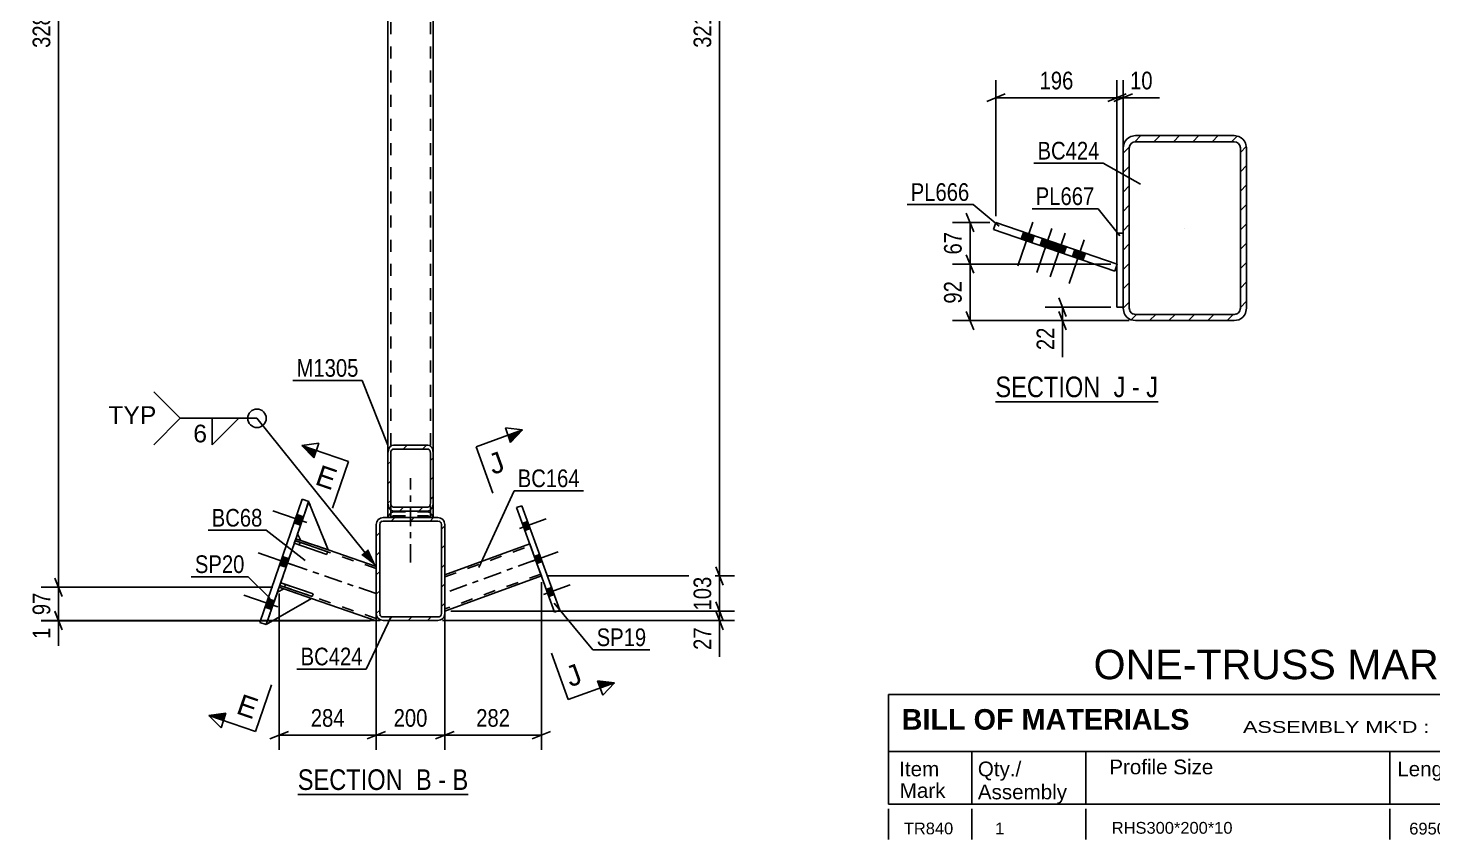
# Model space of a CAD drawing. Header units: millimetres. Extents: x 0 to 841, y 0 to 594.
# Drawn here: x 364.5 to 592.3, y 131.2 to 262.3 of the extents above; entities that cross this region are included whole.
import ezdxf

# ---------------------------------------------------------------- set-up
doc = ezdxf.new("R2010")
doc.units = ezdxf.units.MM
doc.linetypes.add('DXK_LINE_DOT2', pattern=[3.9198, 1.9599, -1.9599])
doc.linetypes.add('DXK_LINE_DOT3', pattern=[5.9187, 2.979, -0.9799, 0.9799, -0.9799])
doc.styles.add('Arial', font='ARIAL.TTF', dxfattribs={"height": 0.2})
doc.styles.add('Arial Bold', font='ARIALBD.TTF', dxfattribs={"height": 0.2})
doc.styles.add('Arial Narrow', font='ARIALN.TTF', dxfattribs={"height": 0.2})

# ---------------------------------------------------------------- blocks, each defined once
blk = doc.blocks.new('Unknown-761545992-33421')
at = {"color": 7, "linetype": 'Continuous'}
for p, q in [((504, 154.25), (676, 154.25)), ((504, 143), (504, 154.25)), ((504, 145), (676, 145)), ((517.5, 145), (517.5, 136.5)), ((536, 145), (536, 136.5)), ((585.28, 145), (585.28, 136.5)), ((504, 143), (504, 138)), ((504, 138), (504, 136.5)), ((504, 136.5), (676, 136.5)), ((504, 135.73), (504, 130.75)), ((517.5, 135.73), (517.5, 130.75)), ((536, 135.73), (536, 130.75)), ((585.28, 135.73), (585.28, 130.75))]:
    blk.add_line(p, q, dxfattribs=at)
at = {"color": 7}
for s, height, style, p in [('BILL OF MATERIALS', 3.3405, 'Arial Bold', (506.15, 148.56)), ('Profile Size', 2.3877, 'Arial', (539.81, 141.33)), ('Mark', 2.388, 'Arial', (505.84, 137.5))]:
    blk.add_text(s, height=height, dxfattribs=dict(at, style=style)).set_placement(p)
at = {"color": 7, "linetype": 'Continuous', "style": 'Arial Narrow', "width": 1.6}
blk.add_text("ASSEMBLY MK'D :", height=1.9089, dxfattribs=at).set_placement((561.5, 148.05))
at = {"color": 7, "linetype": 'Continuous', "style": 'Arial'}
for s, height, p in [('Qty./', 2.388, (518.5, 141)), ('Length', 2.388, (586.5, 141)), ('Item', 2.388, (505.75, 141)), ('Assembly', 2.388, (518.5, 137.27)), ('TR840', 1.91, (506.5, 131.59)), ('1', 1.91, (521.31, 131.59)), ('RHS300*200*10', 1.9102, (540.21, 131.69)), ('6950.05', 1.91, (588.45, 131.56))]:
    blk.add_text(s, height=height, dxfattribs=at).set_placement(p)
blk = doc.blocks.new('Unknown-761545992-33422')
at = {"color": 2, "linetype": 'Continuous'}
blk.add_line((530, 154.25), (647.5, 154.25), dxfattribs=at)
at = {"color": 7, "style": 'Arial'}
blk.add_text('ONE-TRUSS MARKED AS TR840', height=4.7754, dxfattribs=at).set_placement((537.26, 156.75))
blk = doc.blocks.new('Unknown-761545992-14 - 3080')
at = {"color": 6, "linetype": 'Continuous'}
blk.add_line((408.24, 138.04), (435.89, 138.04), dxfattribs=at)
at = {"color": 0, "linetype": 'Continuous'}
blk.add_wipeout([(426.35, 138.79), (426.35, 142.29), (408.24, 142.29), (408.24, 138.79)], dxfattribs=at)
at = {"color": 7, "linetype": 'Continuous', "style": 'Arial Narrow'}
blk.add_text('SECTION ', height=3.34, dxfattribs=at).set_placement((408.24, 138.79))
at = {"color": 0, "linetype": 'Continuous'}
blk.add_wipeout([(429.96, 138.79), (429.96, 142.29), (427.4, 142.29), (427.4, 138.79)], dxfattribs=at)
at = {"color": 7, "linetype": 'Continuous', "style": 'Arial Narrow'}
blk.add_text('B', height=3.34, dxfattribs=at).set_placement((427.4, 138.79))
at = {"color": 0, "linetype": 'Continuous'}
blk.add_wipeout([(432.28, 138.79), (432.28, 142.29), (431.01, 142.29), (431.01, 138.79)], dxfattribs=at)
at = {"color": 7, "linetype": 'Continuous', "style": 'Arial Narrow'}
blk.add_text('-', height=3.34, dxfattribs=at).set_placement((431.01, 138.79))
at = {"color": 0, "linetype": 'Continuous'}
blk.add_wipeout([(435.89, 138.79), (435.89, 142.29), (433.33, 142.29), (433.33, 138.79)], dxfattribs=at)
at = {"color": 7, "linetype": 'Continuous', "style": 'Arial Narrow'}
blk.add_text('B', height=3.34, dxfattribs=at).set_placement((433.33, 138.79))
blk = doc.blocks.new('Unknown-761545992-21 - 31310')
at = {"color": 6, "linetype": 'Continuous'}
blk.add_line((521.35, 201.74), (547.72, 201.74), dxfattribs=at)
at = {"color": 0, "linetype": 'Continuous'}
blk.add_wipeout([(539.46, 202.49), (539.46, 205.99), (521.35, 205.99), (521.35, 202.49)], dxfattribs=at)
at = {"color": 7, "linetype": 'Continuous', "style": 'Arial Narrow'}
blk.add_text('SECTION ', height=3.34, dxfattribs=at).set_placement((521.35, 202.49))
at = {"color": 0, "linetype": 'Continuous'}
blk.add_wipeout([(542.43, 202.49), (542.43, 205.99), (540.51, 205.99), (540.51, 202.49)], dxfattribs=at)
at = {"color": 7, "linetype": 'Continuous', "style": 'Arial Narrow'}
blk.add_text('J', height=3.34, dxfattribs=at).set_placement((540.51, 202.49))
at = {"color": 0, "linetype": 'Continuous'}
blk.add_wipeout([(544.75, 202.49), (544.75, 205.99), (543.48, 205.99), (543.48, 202.49)], dxfattribs=at)
at = {"color": 7, "linetype": 'Continuous', "style": 'Arial Narrow'}
blk.add_text('-', height=3.34, dxfattribs=at).set_placement((543.48, 202.49))
at = {"color": 0, "linetype": 'Continuous'}
blk.add_wipeout([(547.72, 202.49), (547.72, 205.99), (545.8, 205.99), (545.8, 202.49)], dxfattribs=at)
at = {"color": 7, "linetype": 'Continuous', "style": 'Arial Narrow'}
blk.add_text('J', height=3.34, dxfattribs=at).set_placement((545.8, 202.49))
blk = doc.blocks.new('Part-761545992-21634 - 3080')
at = {"color": 7, "linetype": 'DXK_LINE_DOT2'}
for p, q in [((405.47, 172.39), (405.32, 171.97)), ((405.32, 171.97), (410.57, 170.16)), ((410.72, 170.58), (405.47, 172.39)), ((406.11, 171.7), (406.25, 172.12)), ((410.57, 170.16), (410.72, 170.58))]:
    blk.add_line(p, q, dxfattribs=at)
blk = doc.blocks.new('Part-761545992-21638 - 3080')
at = {"color": 7, "linetype": 'DXK_LINE_DOT2'}
blk.add_line((410, 185.57), (408.2, 180.32), dxfattribs=at)
at = {"color": 2, "linetype": 'Continuous'}
for p, q in [((413.18, 177.72), (410, 185.57)), ((408.2, 180.32), (408.71, 179.26)), ((408.71, 179.26), (413.18, 177.72))]:
    blk.add_line(p, q, dxfattribs=at)
blk = doc.blocks.new('Part-761545992-3134 - 3080')
at = {"color": 2, "linetype": 'Continuous'}
for p, q in [((432.08, 173.7), (445.84, 178.71)), ((432.08, 167.79), (447.74, 173.49))]:
    blk.add_line(p, q, dxfattribs=at)
at = {"color": 7, "linetype": 'DXK_LINE_DOT2'}
for p, q in [((432.08, 173.34), (445.96, 178.39)), ((447.74, 173.49), (445.84, 178.71)), ((447.63, 173.8), (432.08, 168.14)), ((432.08, 173.7), (432.08, 167.79))]:
    blk.add_line(p, q, dxfattribs=at)
at = {"color": 7, "linetype": 'DXK_LINE_DOT3'}
blk.add_line((446.79, 176.1), (432.08, 170.74), dxfattribs=at)
blk = doc.blocks.new('Part-761545992-3099 - 3080')
at = {"color": 7, "linetype": 'DXK_LINE_DOT2'}
for p, q in [((405.21, 171.65), (407.93, 179.53)), ((420.97, 174.69), (407.82, 179.22)), ((413.18, 177.72), (408.71, 179.26)), ((420.97, 175.04), (420.97, 167.39)), ((420.97, 166.58), (405.32, 171.97)), ((410.47, 169.84), (406, 171.38))]:
    blk.add_line(p, q, dxfattribs=at)
at = {"color": 2, "linetype": 'Continuous'}
for p, q in [((408.71, 179.26), (407.93, 179.53)), ((420.97, 175.04), (413.18, 177.72)), ((406, 171.38), (405.21, 171.65)), ((420.97, 166.23), (410.47, 169.84)), ((420.97, 166.23), (420.97, 167.39))]:
    blk.add_line(p, q, dxfattribs=at)
at = {"color": 7, "linetype": 'DXK_LINE_DOT3'}
blk.add_line((420.97, 170.63), (406.57, 175.59), dxfattribs=at)
blk = doc.blocks.new('Part-761545992-3144 - 3080')
at = {"color": 2, "linetype": 'Continuous'}
for p, q in [((402.08, 165.97), (408.95, 185.93)), ((410.01, 185.57), (403.13, 165.61)), ((410.01, 185.57), (408.95, 185.93)), ((403.13, 165.61), (402.08, 165.97))]:
    blk.add_line(p, q, dxfattribs=at)
blk = doc.blocks.new('Part-761545992-21637 - 3080')
at = {"color": 7, "linetype": 'DXK_LINE_DOT2'}
for p, q in [((410, 185.57), (408.2, 180.32)), ((413.18, 177.72), (410, 185.57)), ((408.2, 180.32), (408.71, 179.26)), ((408.71, 179.26), (413.18, 177.72))]:
    blk.add_line(p, q, dxfattribs=at)
blk = doc.blocks.new('Part-761545992-3149 - 3080')
at = {"color": 2, "linetype": 'Continuous'}
for p, q in [((444.54, 184.88), (443.71, 184.58)), ((443.71, 184.58), (449.88, 167.61)), ((450.72, 167.92), (444.54, 184.88)), ((449.88, 167.61), (450.72, 167.92))]:
    blk.add_line(p, q, dxfattribs=at)
blk = doc.blocks.new('Bolt-761545992-3167 - 3080')
at = {"linetype": 'Continuous'}
for points in [[(408.68, 181.74), (409.16, 183.1), (408.1, 183.46), (407.63, 182.1)], [(408.68, 181.74), (409.16, 183.1), (408.1, 183.46), (407.63, 182.1)], [(408.68, 181.74), (409.16, 183.1), (408.1, 183.46), (407.63, 182.1)], [(406.33, 174.91), (406.8, 176.27), (405.75, 176.64), (405.28, 175.27)], [(406.33, 174.91), (406.8, 176.27), (405.75, 176.64), (405.28, 175.27)], [(403.98, 168.08), (404.45, 169.45), (403.4, 169.81), (402.93, 168.44)], [(403.98, 168.08), (404.45, 169.45), (403.4, 169.81), (402.93, 168.44)], [(403.98, 168.08), (404.45, 169.45), (403.4, 169.81), (402.93, 168.44)]]:
    blk.add_hatch(color=1, dxfattribs=at).paths.add_polyline_path(points)
at = {"color": 1, "linetype": 'Continuous'}
for p, q in [((409.71, 182.15), (404.19, 184.05)), ((409.71, 182.15), (404.19, 184.05)), ((409.71, 182.15), (404.19, 184.05)), ((409.16, 183.1), (408.1, 183.46)), ((409.16, 183.1), (408.1, 183.46)), ((409.16, 183.1), (408.1, 183.46)), ((408.68, 181.74), (407.63, 182.1)), ((408.68, 181.74), (407.63, 182.1)), ((408.68, 181.74), (407.63, 182.1)), ((407.36, 175.32), (401.84, 177.22)), ((407.36, 175.32), (401.84, 177.22)), ((406.8, 176.27), (405.75, 176.64)), ((406.8, 176.27), (405.75, 176.64)), ((406.33, 174.91), (405.28, 175.27)), ((406.33, 174.91), (405.28, 175.27)), ((405.01, 168.49), (399.49, 170.39)), ((405.01, 168.49), (399.49, 170.39)), ((405.01, 168.49), (399.49, 170.39)), ((404.45, 169.45), (403.4, 169.81)), ((404.45, 169.45), (403.4, 169.81)), ((404.45, 169.45), (403.4, 169.81)), ((403.98, 168.08), (402.93, 168.44)), ((403.98, 168.08), (402.93, 168.44)), ((403.98, 168.08), (402.93, 168.44))]:
    blk.add_line(p, q, dxfattribs=at)
blk = doc.blocks.new('Bolt-761545992-3168 - 3080')
at = {"linetype": 'Continuous'}
for points in [[(444.64, 182.02), (445.06, 180.87), (445.89, 181.18), (445.47, 182.33)], [(444.64, 182.02), (445.06, 180.87), (445.89, 181.18), (445.47, 182.33)], [(444.64, 182.02), (445.06, 180.87), (445.89, 181.18), (445.47, 182.33)], [(446.59, 176.67), (447, 175.52), (447.84, 175.83), (447.42, 176.98)], [(446.59, 176.67), (447, 175.52), (447.84, 175.83), (447.42, 176.98)], [(448.53, 171.32), (448.95, 170.17), (449.79, 170.48), (449.37, 171.62)], [(448.53, 171.32), (448.95, 170.17), (449.79, 170.48), (449.37, 171.62)], [(448.53, 171.32), (448.95, 170.17), (449.79, 170.48), (449.37, 171.62)]]:
    blk.add_hatch(color=1, dxfattribs=at).paths.add_polyline_path(points)
at = {"color": 1, "linetype": 'Continuous'}
for p, q in [((444.17, 181.2), (448.5, 182.78)), ((444.17, 181.2), (448.5, 182.78)), ((444.17, 181.2), (448.5, 182.78)), ((444.64, 182.02), (445.47, 182.33)), ((444.64, 182.02), (445.47, 182.33)), ((444.64, 182.02), (445.47, 182.33)), ((445.06, 180.87), (445.89, 181.18)), ((445.06, 180.87), (445.89, 181.18)), ((445.06, 180.87), (445.89, 181.18)), ((446.12, 175.85), (450.45, 177.43)), ((446.12, 175.85), (450.45, 177.43)), ((446.59, 176.67), (447.42, 176.98)), ((446.59, 176.67), (447.42, 176.98)), ((447, 175.52), (447.84, 175.83)), ((447, 175.52), (447.84, 175.83)), ((448.06, 170.5), (452.4, 172.08)), ((448.06, 170.5), (452.4, 172.08)), ((448.06, 170.5), (452.4, 172.08)), ((448.53, 171.32), (449.37, 171.62)), ((448.53, 171.32), (449.37, 171.62)), ((448.53, 171.32), (449.37, 171.62)), ((448.95, 170.17), (449.79, 170.48)), ((448.95, 170.17), (449.79, 170.48)), ((448.95, 170.17), (449.79, 170.48))]:
    blk.add_line(p, q, dxfattribs=at)
blk = doc.blocks.new('Part-761545992-3171 - 3080')
at = {"color": 7, "linetype": 'DXK_LINE_DOT2'}
for p, q in [((423.3, 182.95), (423.3, 343.51)), ((429.75, 182.95), (429.75, 343.51)), ((422.86, 182.95), (422.86, 193.43)), ((430.19, 182.95), (430.19, 193.43)), ((422.86, 182.95), (430.19, 182.95))]:
    blk.add_line(p, q, dxfattribs=at)
at = {"color": 2, "linetype": 'Continuous'}
for p, q in [((422.86, 193.43), (422.86, 333.03)), ((430.19, 193.43), (430.19, 333.03))]:
    blk.add_line(p, q, dxfattribs=at)
blk = doc.blocks.new('Part-761545992-3191 - 3080')
at = {"linetype": 'Continuous'}
h = blk.add_hatch(dxfattribs=at)
h.set_pattern_fill('', scale=0.7, style=0, pattern_type=0)
h.set_pattern_definition([(45, (422.8605, 185.3171), (-1.57154, 1.57154), [])])
h.paths.add_polyline_path([(422.86, 193.43), (422.86, 185.32), (422.93, 184.82), (423.12, 184.4), (423.41, 184.12), (423.75, 184.02), (429.3, 184.02), (429.65, 184.12), (429.93, 184.4), (430.13, 184.82), (430.19, 185.32), (430.19, 193.43), (430.13, 193.92), (429.93, 194.34), (429.65, 194.63), (429.3, 194.72), (423.75, 194.72), (423.41, 194.63), (423.12, 194.34), (422.93, 193.92)])
h.paths.add_polyline_path([(423.44, 193.89), (423.58, 194.03), (423.75, 194.08), (429.3, 194.08), (429.48, 194.03), (429.62, 193.89), (429.72, 193.67), (429.75, 193.43), (429.75, 185.32), (429.72, 185.07), (429.62, 184.86), (429.48, 184.72), (429.3, 184.67), (423.75, 184.67), (423.58, 184.72), (423.44, 184.86), (423.34, 185.07), (423.3, 185.32), (423.3, 193.43), (423.34, 193.67)])
at = {"color": 2, "linetype": 'Continuous'}
for p, q in [((422.93, 193.92), (422.86, 193.43)), ((423.3, 193.43), (423.34, 193.67)), ((423.75, 194.72), (423.41, 194.63)), ((423.58, 194.03), (423.75, 194.08)), ((423.75, 194.72), (429.3, 194.72)), ((423.75, 194.08), (429.3, 194.08)), ((429.65, 194.63), (429.3, 194.72)), ((429.3, 194.08), (429.48, 194.03)), ((429.72, 193.67), (429.75, 193.43)), ((430.19, 193.43), (430.13, 193.92)), ((422.86, 185.32), (422.86, 193.43)), ((423.3, 185.32), (423.3, 193.43)), ((429.75, 185.32), (429.75, 193.43)), ((430.19, 185.32), (430.19, 193.43)), ((422.86, 182.95), (422.86, 185.32)), ((422.86, 185.32), (422.93, 184.82)), ((423.34, 185.07), (423.3, 185.32)), ((423.75, 184.67), (423.58, 184.72)), ((423.75, 184.67), (429.3, 184.67)), ((429.48, 184.72), (429.3, 184.67)), ((429.75, 185.32), (429.72, 185.07)), ((430.13, 184.82), (430.19, 185.32)), ((430.19, 182.95), (430.19, 185.32)), ((423.41, 184.12), (423.75, 184.02)), ((423.75, 184.02), (429.3, 184.02)), ((429.3, 184.02), (429.65, 184.12))]:
    blk.add_line(p, q, dxfattribs=at)
at = {"color": 7, "linetype": 'DXK_LINE_DOT2'}
for p, q in [((422.86, 185.32), (422.86, 193.43)), ((423.3, 182.95), (423.3, 193.43)), ((429.75, 182.95), (429.75, 193.43)), ((430.19, 185.32), (430.19, 193.43)), ((422.86, 182.95), (430.19, 182.95)), ((422.91, 182.95), (422.93, 183.07)), ((423.4, 182.95), (423.41, 182.97)), ((423.41, 183.77), (423.75, 183.87)), ((423.41, 182.97), (423.44, 183.03)), ((423.58, 183.17), (423.44, 183.03)), ((423.75, 183.22), (423.58, 183.17)), ((423.75, 183.87), (429.3, 183.87)), ((423.75, 183.22), (429.3, 183.22)), ((429.3, 183.87), (429.65, 183.77)), ((429.48, 183.17), (429.3, 183.22)), ((429.62, 183.03), (429.48, 183.17)), ((429.66, 182.95), (429.62, 183.03)), ((430.13, 183.07), (430.14, 182.95))]:
    blk.add_line(p, q, dxfattribs=at)
at = {"color": 7, "linetype": 'DXK_LINE_DOT3'}
blk.add_line((426.53, 175.66), (426.53, 189.37), dxfattribs=at)
at = {"color": 2, "linetype": 'Continuous'}
for centre, radius, start, end in [((424.08, 193.65), 1.18, 124.4664, 166.7051), ((423.91, 193.54), 0.591, 124.4664, 166.7051), ((429.14, 193.54), 0.591, 13.2949, 55.5336), ((428.98, 193.65), 1.18, 13.2949, 55.5336), ((424.08, 185.09), 1.18, 193.2949, 235.5336), ((423.91, 185.2), 0.591, 193.2949, 235.5336), ((429.14, 185.2), 0.591, 304.4664, 346.7051), ((428.98, 185.09), 1.18, 304.4664, 346.7051)]:
    blk.add_arc(centre, radius, start, end, dxfattribs=at)
at = {"color": 7, "linetype": 'DXK_LINE_DOT2'}
for centre, start, end in [((424.08, 182.79), 124.4664, 166.7051), ((428.98, 182.79), 13.2949, 55.5336)]:
    blk.add_arc(centre, 1.18, start, end, dxfattribs=at)
blk = doc.blocks.new('Part-761545992-3201 - 3080')
at = {"linetype": 'Continuous'}
h = blk.add_hatch(dxfattribs=at)
h.set_pattern_fill('', scale=0.7, style=0, pattern_type=0)
h.set_pattern_definition([(45, (420.9716, 167.394), (-1.57154, 1.57154), [])])
h.paths.add_polyline_path([(420.97, 181.84), (420.97, 167.39), (421.06, 166.97), (421.3, 166.61), (421.66, 166.37), (422.08, 166.28), (430.97, 166.28), (431.4, 166.37), (431.76, 166.61), (432, 166.97), (432.08, 167.39), (432.08, 181.84), (432, 182.26), (431.76, 182.62), (431.4, 182.87), (430.97, 182.95), (422.08, 182.95), (421.66, 182.87), (421.3, 182.62), (421.06, 182.26)])
h.paths.add_polyline_path([(421.69, 182.23), (421.87, 182.35), (422.08, 182.39), (430.97, 182.39), (431.18, 182.35), (431.36, 182.23), (431.48, 182.05), (431.53, 181.84), (431.53, 167.39), (431.48, 167.18), (431.36, 167), (431.18, 166.88), (430.97, 166.84), (422.08, 166.84), (421.87, 166.88), (421.69, 167), (421.57, 167.18), (421.53, 167.39), (421.53, 181.84), (421.57, 182.05)])
at = {"color": 2, "linetype": 'Continuous'}
for p, q in [((421.06, 182.26), (420.97, 181.84)), ((422.08, 182.95), (421.66, 182.87)), ((421.87, 182.35), (422.08, 182.39)), ((422.08, 182.95), (430.97, 182.95)), ((422.08, 182.39), (430.97, 182.39)), ((431.4, 182.87), (430.97, 182.95)), ((430.97, 182.39), (431.18, 182.35)), ((432.08, 181.84), (432, 182.26)), ((420.97, 167.39), (420.97, 181.84)), ((421.53, 181.84), (421.57, 182.05)), ((421.53, 167.39), (421.53, 181.84)), ((431.48, 182.05), (431.53, 181.84)), ((431.53, 167.39), (431.53, 181.84)), ((432.08, 167.39), (432.08, 181.84)), ((420.97, 167.39), (421.06, 166.97)), ((421.57, 167.18), (421.53, 167.39)), ((421.66, 166.37), (422.08, 166.28)), ((422.08, 166.84), (421.87, 166.88)), ((422.08, 166.84), (430.97, 166.84)), ((422.08, 166.28), (430.97, 166.28)), ((431.18, 166.88), (430.97, 166.84)), ((430.97, 166.28), (431.4, 166.37)), ((431.53, 167.39), (431.48, 167.18)), ((432, 166.97), (432.08, 167.39))]:
    blk.add_line(p, q, dxfattribs=at)
for centre, radius, start, end in [((422.08, 181.84), 1.11, 112.5, 157.5), ((422.08, 181.84), 0.556, 112.5, 157.5), ((430.97, 181.84), 0.556, 22.5, 67.5), ((430.97, 181.84), 1.11, 22.5, 67.5), ((422.08, 167.39), 1.11, 202.5, 247.5), ((422.08, 167.39), 0.556, 202.5, 247.5), ((430.97, 167.39), 0.556, 292.5, 337.5), ((430.97, 167.39), 1.11, 292.5, 337.5)]:
    blk.add_arc(centre, radius, start, end, dxfattribs=at)
blk = doc.blocks.new('Part-761545992-21633 - 3080')
at = {"color": 7, "linetype": 'DXK_LINE_DOT2'}
for p, q in [((407.82, 179.22), (407.67, 178.8)), ((407.67, 178.8), (412.93, 176.99)), ((413.07, 177.41), (407.82, 179.22)), ((408.46, 178.52), (408.6, 178.94)), ((412.93, 176.99), (413.07, 177.41))]:
    blk.add_line(p, q, dxfattribs=at)
blk = doc.blocks.new('Part-761545992-21635 - 3080')
at = {"color": 2, "linetype": 'Continuous'}
for p, q in [((407.67, 178.8), (407.82, 179.22)), ((412.93, 176.99), (407.67, 178.8)), ((407.82, 179.22), (413.07, 177.41)), ((413.07, 177.41), (412.93, 176.99))]:
    blk.add_line(p, q, dxfattribs=at)
at = {"color": 7, "linetype": 'DXK_LINE_DOT2'}
blk.add_line((408.46, 178.52), (408.6, 178.94), dxfattribs=at)
blk = doc.blocks.new('Part-761545992-21636 - 3080')
at = {"color": 2, "linetype": 'Continuous'}
for p, q in [((405.32, 171.97), (405.47, 172.39)), ((410.57, 170.16), (405.32, 171.97)), ((405.47, 172.39), (410.72, 170.58)), ((410.72, 170.58), (410.57, 170.16))]:
    blk.add_line(p, q, dxfattribs=at)
at = {"color": 7, "linetype": 'DXK_LINE_DOT2'}
blk.add_line((406.11, 171.7), (406.25, 172.12), dxfattribs=at)
blk = doc.blocks.new('Part-761545992-21639 - 3080')
at = {"color": 7, "linetype": 'DXK_LINE_DOT2'}
for p, q in [((403.13, 165.61), (404.94, 170.86)), ((404.94, 170.86), (406, 171.38)), ((406, 171.38), (410.47, 169.84)), ((410.47, 169.84), (403.13, 165.61))]:
    blk.add_line(p, q, dxfattribs=at)
blk = doc.blocks.new('Part-761545992-21640 - 3080')
at = {"color": 7, "linetype": 'DXK_LINE_DOT2'}
blk.add_line((404.94, 170.86), (403.13, 165.61), dxfattribs=at)
at = {"color": 2, "linetype": 'Continuous'}
for p, q in [((406, 171.38), (404.94, 170.86)), ((410.47, 169.84), (406, 171.38)), ((403.13, 165.61), (410.47, 169.84))]:
    blk.add_line(p, q, dxfattribs=at)
blk = doc.blocks.new('Part-761545992-31324 - 31310')
at = {"linetype": 'Continuous'}
h = blk.add_hatch(dxfattribs=at)
h.set_pattern_fill('', scale=0.7, style=0, pattern_type=0)
h.set_pattern_definition([(45, (542.0567, 216.8996), (-1.57154, 1.57154), [])])
h.paths.add_polyline_path([(542.06, 242.9), (542.06, 216.9), (542.21, 216.13), (542.64, 215.49), (543.29, 215.05), (544.06, 214.9), (560.06, 214.9), (560.82, 215.05), (561.47, 215.49), (561.9, 216.13), (562.06, 216.9), (562.06, 242.9), (561.9, 243.66), (561.47, 244.31), (560.82, 244.75), (560.06, 244.9), (544.06, 244.9), (543.29, 244.75), (542.64, 244.31), (542.21, 243.66)])
h.paths.add_polyline_path([(543.35, 243.61), (543.67, 243.82), (544.06, 243.9), (560.06, 243.9), (560.44, 243.82), (560.76, 243.61), (560.98, 243.28), (561.06, 242.9), (561.06, 216.9), (560.98, 216.52), (560.76, 216.19), (560.44, 215.98), (560.06, 215.9), (544.06, 215.9), (543.67, 215.98), (543.35, 216.19), (543.13, 216.52), (543.06, 216.9), (543.06, 242.9), (543.13, 243.28)])
at = {"color": 2, "linetype": 'Continuous'}
for p, q in [((544.06, 244.9), (543.29, 244.75)), ((543.67, 243.82), (544.06, 243.9)), ((544.06, 244.9), (560.06, 244.9)), ((544.06, 243.9), (560.06, 243.9)), ((560.82, 244.75), (560.06, 244.9)), ((560.06, 243.9), (560.44, 243.82)), ((542.21, 243.66), (542.06, 242.9)), ((542.06, 216.9), (542.06, 242.9)), ((543.06, 242.9), (543.13, 243.28)), ((543.06, 216.9), (543.06, 242.9)), ((560.98, 243.28), (561.06, 242.9)), ((561.06, 216.9), (561.06, 242.9)), ((562.06, 242.9), (561.9, 243.66)), ((562.06, 216.9), (562.06, 242.9)), ((542.06, 216.9), (542.21, 216.13)), ((543.13, 216.52), (543.06, 216.9)), ((561.06, 216.9), (560.98, 216.52)), ((561.9, 216.13), (562.06, 216.9)), ((543.29, 215.05), (544.06, 214.9)), ((544.06, 215.9), (543.67, 215.98)), ((544.06, 215.9), (560.06, 215.9)), ((544.06, 214.9), (560.06, 214.9)), ((560.44, 215.98), (560.06, 215.9)), ((560.06, 214.9), (560.82, 215.05))]:
    blk.add_line(p, q, dxfattribs=at)
at = {"color": 7, "linetype": 'DXK_LINE_DOT3'}
blk.add_line((552.06, 229.9), (552.06, 229.9), dxfattribs=at)
at = {"color": 2, "linetype": 'Continuous'}
for centre, radius, start, end in [((544.06, 242.9), 2, 112.5, 157.5), ((544.06, 242.9), 1, 112.5, 157.5), ((560.06, 242.9), 1, 22.5, 67.5), ((560.06, 242.9), 2, 22.5, 67.5), ((544.06, 216.9), 1, 202.5, 247.5), ((560.06, 216.9), 1, 292.5, 337.5), ((544.06, 216.9), 2, 202.5, 247.5), ((560.06, 216.9), 2, 292.5, 337.5)]:
    blk.add_arc(centre, radius, start, end, dxfattribs=at)
blk = doc.blocks.new('Bolt-761545992-31393 - 31310')
at = {"linetype": 'Continuous'}
for points in [[(527.63, 228.7), (525.93, 229.29), (525.54, 228.15), (527.24, 227.57)], [(530.71, 227.64), (529, 228.23), (528.61, 227.09), (530.31, 226.51)], [(532.85, 226.9), (531.15, 227.49), (530.76, 226.35), (532.46, 225.77)], [(535.93, 225.84), (534.23, 226.43), (533.84, 225.29), (535.54, 224.71)]]:
    blk.add_hatch(color=1, dxfattribs=at).paths.add_polyline_path(points)
at = {"color": 1, "linetype": 'Continuous'}
for p, q in [((527.43, 230.88), (524.99, 223.79)), ((525.93, 229.29), (525.54, 228.15)), ((527.63, 228.7), (527.24, 227.57)), ((530.5, 229.83), (528.06, 222.73)), ((529, 228.23), (528.61, 227.09)), ((532.65, 229.09), (530.21, 221.99)), ((535.73, 228.03), (533.29, 220.94)), ((530.71, 227.64), (530.31, 226.51)), ((531.15, 227.49), (530.76, 226.35)), ((532.85, 226.9), (532.46, 225.77)), ((534.23, 226.43), (533.84, 225.29)), ((535.93, 225.84), (535.54, 224.71))]:
    blk.add_line(p, q, dxfattribs=at)
blk = doc.blocks.new('Part-761545992-31369 - 31310')
at = {"color": 2, "linetype": 'Continuous'}
for p, q in [((542.06, 229.08), (541.06, 229.08)), ((541.06, 229.08), (541.06, 217.08)), ((541.06, 217.08), (542.06, 217.08))]:
    blk.add_line(p, q, dxfattribs=at)
at = {"color": 7, "linetype": 'DXK_LINE_DOT2'}
for p, q in [((542.06, 229.08), (541.06, 229.08)), ((542.06, 217.08), (542.06, 229.08)), ((541.06, 217.08), (542.06, 217.08))]:
    blk.add_line(p, q, dxfattribs=at)
blk = doc.blocks.new('Part-761545992-31382 - 31310')
at = {"color": 2, "linetype": 'Continuous'}
for p, q in [((521.05, 229.69), (521.44, 230.83)), ((521.44, 230.83), (541.1, 224.06)), ((540.71, 222.93), (521.05, 229.69)), ((530.91, 227.57), (530.51, 226.44)), ((541.1, 224.06), (540.71, 222.93))]:
    blk.add_line(p, q, dxfattribs=at)
at = {"color": 7, "linetype": 'DXK_LINE_DOT2'}
blk.add_line((532.16, 225.87), (532.55, 227.01), dxfattribs=at)
blk = doc.blocks.new('StraightDimension-761545992-9412 - 3080')
at = {"color": 7, "linetype": 'Continuous'}
for p, q in [((420.97, 166.83), (420.97, 145.29)), ((432.08, 167.87), (432.08, 145.29)), ((419.47, 147.09), (422.47, 148.29)), ((433.58, 148.29), (430.58, 147.09)), ((420.97, 147.69), (432.08, 147.69))]:
    blk.add_line(p, q, dxfattribs=at)
at = {"color": 0}
blk.add_wipeout([(429.87, 148.44), (429.87, 152.64), (423.18, 152.64), (423.18, 148.44)], dxfattribs=at)
at = {"color": 3, "style": 'Arial Narrow'}
blk.add_text('200', height=2.863, dxfattribs=at).set_placement((423.78, 149.04))
blk = doc.blocks.new('StraightDimension-761545992-9413 - 3080')
at = {"color": 7, "linetype": 'Continuous'}
for p, q in [((405.21, 170.65), (405.21, 145.29)), ((420.97, 166.83), (420.97, 145.29)), ((406.71, 148.29), (403.71, 147.09)), ((419.47, 147.09), (422.47, 148.29)), ((405.21, 147.69), (420.97, 147.69))]:
    blk.add_line(p, q, dxfattribs=at)
at = {"color": 0}
blk.add_wipeout([(416.43, 148.44), (416.43, 152.64), (409.75, 152.64), (409.75, 148.44)], dxfattribs=at)
at = {"color": 3, "style": 'Arial Narrow'}
blk.add_text('284', height=2.863, dxfattribs=at).set_placement((410.35, 149.04))
blk = doc.blocks.new('StraightDimension-761545992-9411 - 3080')
at = {"color": 7, "linetype": 'Continuous'}
for p, q in [((447.74, 172.49), (447.74, 145.29)), ((432.08, 167.87), (432.08, 145.29)), ((433.58, 148.29), (430.58, 147.09)), ((446.24, 147.09), (449.24, 148.29)), ((432.08, 147.69), (447.74, 147.69))]:
    blk.add_line(p, q, dxfattribs=at)
at = {"color": 0}
blk.add_wipeout([(443.26, 148.44), (443.26, 152.64), (436.57, 152.64), (436.57, 148.44)], dxfattribs=at)
at = {"color": 3, "style": 'Arial Narrow'}
blk.add_text('282', height=2.863, dxfattribs=at).set_placement((437.17, 149.04))
blk = doc.blocks.new('StraightDimension-761545992-9487 - 3080')
at = {"color": 7, "linetype": 'Continuous'}
for p, q in [((476.62, 173.49), (476.62, 352.13)), ((448.74, 173.49), (479.02, 173.49)), ((476.02, 174.99), (477.22, 171.99))]:
    blk.add_line(p, q, dxfattribs=at)
at = {"color": 0}
blk.add_wipeout([(475.87, 267.06), (471.67, 267.06), (471.67, 258.55), (475.87, 258.55)], dxfattribs=at)
at = {"color": 3, "style": 'Arial Narrow'}
blk.add_text('3216', height=2.863, rotation=90.0002, dxfattribs=at).set_placement((475.27, 259.15))
blk = doc.blocks.new('StraightDimension-761545992-9488 - 3080')
at = {"color": 7, "linetype": 'Continuous'}
for p, q in [((448.74, 173.49), (479.02, 173.49)), ((476.02, 174.99), (477.22, 171.99)), ((476.62, 167.79), (476.62, 173.49)), ((477.22, 166.29), (476.02, 169.29)), ((433.08, 167.79), (479.02, 167.79))]:
    blk.add_line(p, q, dxfattribs=at)
at = {"color": 0}
blk.add_wipeout([(475.87, 173.98), (471.67, 173.98), (471.67, 167.29), (475.87, 167.29)], dxfattribs=at)
at = {"color": 3, "style": 'Arial Narrow'}
blk.add_text('103', height=2.863, rotation=90.0002, dxfattribs=at).set_placement((475.27, 167.89))
blk = doc.blocks.new('StraightDimension-761545992-9489 - 3080')
at = {"color": 7, "linetype": 'Continuous'}
for p, q in [((476.02, 169.29), (477.22, 166.29)), ((431.71, 166.28), (479.02, 166.28)), ((433.08, 167.79), (479.02, 167.79)), ((477.22, 164.78), (476.02, 167.78)), ((476.62, 166.28), (476.62, 167.79))]:
    blk.add_line(p, q, dxfattribs=at)
at = {"color": 0}
blk.add_wipeout([(475.87, 165.76), (471.67, 165.76), (471.67, 160.9), (475.87, 160.9)], dxfattribs=at)
at = {"color": 7, "linetype": 'Continuous'}
blk.add_line((476.62, 166.28), (476.62, 160.38), dxfattribs=at)
blk.add_line((476.62, 166.28), (476.62, 160.38), dxfattribs=at)
at = {"color": 3, "style": 'Arial Narrow'}
blk.add_text('27', height=2.863, rotation=90.0002, dxfattribs=at).set_placement((475.27, 161.5))
blk = doc.blocks.new('StraightDimension-761545992-9593 - 3080')
at = {"color": 7, "linetype": 'Continuous'}
for p, q in [((369.46, 171.65), (369.46, 353.93)), ((368.86, 173.15), (370.06, 170.15)), ((404.21, 171.65), (366.61, 171.65))]:
    blk.add_line(p, q, dxfattribs=at)
at = {"color": 0}
blk.add_wipeout([(368.71, 267.05), (364.51, 267.05), (364.51, 258.53), (368.71, 258.53)], dxfattribs=at)
at = {"color": 3, "style": 'Arial Narrow'}
blk.add_text('3281', height=2.863, rotation=90.0002, dxfattribs=at).set_placement((368.11, 259.13))
blk = doc.blocks.new('StraightDimension-761545992-9594 - 3080')
at = {"color": 7, "linetype": 'Continuous'}
for p, q in [((368.86, 173.15), (370.06, 170.15)), ((404.21, 171.65), (366.61, 171.65)), ((369.46, 166.28), (369.46, 171.65)), ((421.6, 166.28), (366.61, 166.28)), ((370.06, 164.78), (368.86, 167.78))]:
    blk.add_line(p, q, dxfattribs=at)
at = {"color": 0}
blk.add_wipeout([(368.71, 171.4), (364.51, 171.4), (364.51, 166.54), (368.71, 166.54)], dxfattribs=at)
at = {"color": 3, "style": 'Arial Narrow'}
blk.add_text('97', height=2.863, rotation=90.0002, dxfattribs=at).set_placement((368.11, 167.14))
blk = doc.blocks.new('StraightDimension-761545992-9595 - 3080')
at = {"color": 7, "linetype": 'Continuous'}
for p, q in [((421.6, 166.28), (366.61, 166.28)), ((368.86, 167.78), (370.06, 164.78)), ((370.06, 164.73), (368.86, 167.73)), ((369.46, 166.23), (369.46, 166.28)), ((419.97, 166.23), (366.61, 166.23))]:
    blk.add_line(p, q, dxfattribs=at)
at = {"color": 0}
blk.add_wipeout([(368.71, 165.7), (364.51, 165.7), (364.51, 162.67), (368.71, 162.67)], dxfattribs=at)
at = {"color": 7, "linetype": 'Continuous'}
blk.add_line((369.46, 166.23), (369.46, 162.15), dxfattribs=at)
blk.add_line((369.46, 166.23), (369.46, 162.15), dxfattribs=at)
at = {"color": 3, "style": 'Arial Narrow'}
blk.add_text('1', height=2.86, rotation=90.0002, dxfattribs=at).set_placement((368.11, 163.27))
blk = doc.blocks.new('StraightDimension-761545992-31897 - 31310')
at = {"color": 7, "linetype": 'Continuous'}
for p, q in [((521.44, 231.83), (521.44, 253.91)), ((541.06, 225.08), (541.06, 253.91)), ((522.94, 251.66), (519.94, 250.46)), ((521.44, 251.06), (541.06, 251.06)), ((539.56, 250.46), (542.56, 251.66))]:
    blk.add_line(p, q, dxfattribs=at)
at = {"color": 0}
blk.add_wipeout([(534.59, 251.81), (534.59, 256.01), (527.91, 256.01), (527.91, 251.81)], dxfattribs=at)
at = {"color": 3, "style": 'Arial Narrow'}
blk.add_text('196', height=2.863, dxfattribs=at).set_placement((528.51, 252.41))
blk = doc.blocks.new('StraightDimension-761545992-31824 - 31310')
at = {"color": 7, "linetype": 'Continuous'}
for p, q in [((540.06, 217.08), (529.39, 217.08)), ((531.64, 218.58), (532.84, 215.58)), ((532.84, 213.4), (531.64, 216.4)), ((532.24, 214.9), (532.24, 217.08)), ((543.06, 214.9), (529.39, 214.9))]:
    blk.add_line(p, q, dxfattribs=at)
at = {"color": 0}
blk.add_wipeout([(531.49, 214.37), (527.29, 214.37), (527.29, 209.52), (531.49, 209.52)], dxfattribs=at)
at = {"color": 7, "linetype": 'Continuous'}
blk.add_line((532.24, 214.9), (532.24, 208.99), dxfattribs=at)
blk.add_line((532.24, 214.9), (532.24, 208.99), dxfattribs=at)
at = {"color": 3, "style": 'Arial Narrow'}
blk.add_text('22', height=2.863, rotation=90.0002, dxfattribs=at).set_placement((530.89, 210.12))
blk = doc.blocks.new('StraightDimension-761545992-31847 - 31310')
at = {"color": 7, "linetype": 'Continuous'}
for p, q in [((516.63, 232.33), (517.83, 229.33)), ((520.44, 230.83), (514.38, 230.83)), ((517.23, 224.08), (517.23, 230.83)), ((517.83, 222.58), (516.63, 225.58)), ((540.06, 224.08), (514.38, 224.08))]:
    blk.add_line(p, q, dxfattribs=at)
at = {"color": 0}
blk.add_wipeout([(516.48, 229.88), (512.28, 229.88), (512.28, 225.03), (516.48, 225.03)], dxfattribs=at)
at = {"color": 3, "style": 'Arial Narrow'}
blk.add_text('67', height=2.863, rotation=90.0002, dxfattribs=at).set_placement((515.88, 225.63))
blk = doc.blocks.new('StraightDimension-761545992-31848 - 31310')
at = {"color": 7, "linetype": 'Continuous'}
for p, q in [((516.63, 225.58), (517.83, 222.58)), ((540.06, 224.08), (514.38, 224.08)), ((517.23, 214.9), (517.23, 224.08)), ((517.83, 213.4), (516.63, 216.4)), ((543.06, 214.9), (514.38, 214.9))]:
    blk.add_line(p, q, dxfattribs=at)
at = {"color": 0}
blk.add_wipeout([(516.48, 221.92), (512.28, 221.92), (512.28, 217.06), (516.48, 217.06)], dxfattribs=at)
at = {"color": 3, "style": 'Arial Narrow'}
blk.add_text('92', height=2.863, rotation=90.0002, dxfattribs=at).set_placement((515.88, 217.66))
blk = doc.blocks.new('StraightDimension-761545992-31896 - 31310')
at = {"color": 7, "linetype": 'Continuous'}
for p, q in [((541.06, 225.08), (541.06, 253.91)), ((542.06, 230.08), (542.06, 253.91)), ((539.56, 250.46), (542.56, 251.66)), ((543.56, 251.66), (540.56, 250.46)), ((541.06, 251.06), (542.06, 251.06))]:
    blk.add_line(p, q, dxfattribs=at)
at = {"color": 0}
blk.add_wipeout([(547.44, 251.81), (547.44, 256.01), (542.58, 256.01), (542.58, 251.81)], dxfattribs=at)
at = {"color": 7, "linetype": 'Continuous'}
blk.add_line((542.06, 251.06), (547.96, 251.06), dxfattribs=at)
blk.add_line((542.06, 251.06), (547.96, 251.06), dxfattribs=at)
at = {"color": 3, "style": 'Arial Narrow'}
blk.add_text('10', height=2.863, dxfattribs=at).set_placement((543.18, 252.41))
blk = doc.blocks.new('Mark-761545992-3130 - 3080')
at = {"color": 0}
blk.add_wipeout([(453.95, 187.9), (453.95, 190.9), (443.9, 190.9), (443.9, 187.9)], dxfattribs=at)
blk.add_wipeout([(453.95, 187.9), (453.95, 190.9), (443.9, 190.9), (443.9, 187.9)], dxfattribs=at)
at = {"color": 30, "linetype": 'Continuous'}
for p, q in [((437.58, 174.87), (443.3, 187.3)), ((443.3, 187.3), (454.55, 187.3))]:
    blk.add_line(p, q, dxfattribs=at)
at = {"color": 3, "style": 'Arial Narrow'}
blk.add_text('BC164', height=2.863, dxfattribs=at).set_placement((443.9, 187.9))
blk = doc.blocks.new('Mark-761545992-3095 - 3080')
at = {"color": 0}
blk.add_wipeout([(402.51, 181.5), (402.51, 184.5), (394.29, 184.5), (394.29, 181.5)], dxfattribs=at)
blk.add_wipeout([(402.51, 181.5), (402.51, 184.5), (394.29, 184.5), (394.29, 181.5)], dxfattribs=at)
at = {"color": 30, "linetype": 'Continuous'}
for p in [(393.69, 180.9), (409.42, 175.98)]:
    blk.add_line(p, (403.11, 180.9), dxfattribs=at)
at = {"color": 3, "style": 'Arial Narrow'}
blk.add_text('BC68', height=2.863, dxfattribs=at).set_placement((394.29, 181.5))
blk = doc.blocks.new('WeldMark-761545992-3484 - 3080')
at = {"linetype": 'Continuous'}
blk.add_hatch(color=30, dxfattribs=at).paths.add_polyline_path([(419.67, 177.85), (420.97, 175.04), (418.51, 176.91)])
at = {"color": 3, "linetype": 'Continuous'}
for q in [(384.91, 203.35), (384.91, 194.77)]:
    blk.add_line((389.19, 199.06), q, dxfattribs=at)
at = {"color": 30, "linetype": 'Continuous'}
blk.add_line((420.97, 175.04), (401.62, 199.06), dxfattribs=at)
at = {"color": 3, "linetype": 'Continuous'}
for start, end in [(90, 270), (270, 90)]:
    blk.add_arc((401.62, 199.06), 1.5, start, end, dxfattribs=at)
at = {"color": 0}
blk.add_wipeout([(393.72, 194.96), (393.72, 198.36), (391.09, 198.36), (391.09, 194.96)], dxfattribs=at)
at = {"color": 30, "linetype": 'Continuous'}
blk.add_line((389.19, 199.06), (401.62, 199.06), dxfattribs=at)
at = {"color": 3, "linetype": 'Continuous'}
for p, q in [((394.37, 199.06), (398.66, 199.06)), ((398.66, 199.06), (394.37, 194.77)), ((394.37, 194.77), (394.37, 199.06))]:
    blk.add_line(p, q, dxfattribs=at)
at = {"color": 3, "style": 'Arial'}
blk.add_text('6', height=2.87, dxfattribs=at).set_placement((391.29, 195.16))
at = {"color": 0, "linetype": 'Continuous'}
blk.add_wipeout([(385.29, 198.16), (385.29, 201.16), (377.52, 201.16), (377.52, 198.16)], dxfattribs=at)
blk.add_wipeout([(385.29, 198.16), (385.29, 201.16), (377.52, 201.16), (377.52, 198.16)], dxfattribs=at)
at = {"color": 3, "linetype": 'Continuous', "style": 'Arial'}
blk.add_text('TYP', height=2.865, dxfattribs=at).set_placement((377.52, 198.16))
blk = doc.blocks.new('Mark-761545992-3140 - 3080')
at = {"color": 0}
blk.add_wipeout([(399.6, 173.97), (399.6, 176.97), (391.56, 176.97), (391.56, 173.97)], dxfattribs=at)
blk.add_wipeout([(399.6, 173.97), (399.6, 176.97), (391.56, 176.97), (391.56, 173.97)], dxfattribs=at)
at = {"color": 30, "linetype": 'Continuous'}
for p in [(390.96, 173.37), (403.74, 169.84)]:
    blk.add_line(p, (400.2, 173.37), dxfattribs=at)
at = {"color": 3, "style": 'Arial Narrow'}
blk.add_text('SP20', height=2.863, dxfattribs=at).set_placement((391.56, 173.97))
blk = doc.blocks.new('Mark-761545992-3145 - 3080')
at = {"color": 0}
blk.add_wipeout([(464.74, 162.12), (464.74, 165.12), (456.7, 165.12), (456.7, 162.12)], dxfattribs=at)
blk.add_wipeout([(464.74, 162.12), (464.74, 165.12), (456.7, 165.12), (456.7, 162.12)], dxfattribs=at)
at = {"color": 30, "linetype": 'Continuous'}
for p, q in [((449.82, 169.07), (456.1, 161.52)), ((456.1, 161.52), (465.34, 161.52))]:
    blk.add_line(p, q, dxfattribs=at)
at = {"color": 3, "style": 'Arial Narrow'}
blk.add_text('SP19', height=2.863, dxfattribs=at).set_placement((456.7, 162.12))
blk = doc.blocks.new('SectionMark-761545992-3482 - 3080')
at = {"linetype": 'Continuous'}
blk.add_hatch(color=6, dxfattribs=at).paths.add_polyline_path([(396.6, 151.24), (396.19, 150.06), (393.83, 150.87)])
at = {"color": 6, "linetype": 'Continuous'}
for p, q in [((408.9, 194.64), (411.67, 195.01)), ((393.83, 150.87), (396.6, 151.24)), ((395.79, 148.88), (393.83, 150.87)), ((396.6, 151.24), (395.79, 148.88))]:
    blk.add_line(p, q, dxfattribs=at)
at = {"color": 0, "linetype": 'Continuous'}
for points in [[(413.81, 187.4), (414.94, 190.7), (412, 191.72), (410.86, 188.41)], [(401.02, 150.25), (402.16, 153.56), (399.22, 154.57), (398.08, 151.26)]]:
    blk.add_wipeout(points, dxfattribs=at)
at = {"linetype": 'Continuous'}
blk.add_hatch(color=6, dxfattribs=at).paths.add_polyline_path([(411.26, 193.82), (410.85, 192.64), (408.9, 194.64)])
at = {"color": 6, "linetype": 'Continuous'}
for p, q in [((416.46, 192.03), (408.9, 194.64)), ((408.9, 194.64), (410.85, 192.64)), ((410.85, 192.64), (411.67, 195.01)), ((416.46, 192.03), (413.86, 184.47)), ((401.39, 148.27), (404, 155.83)), ((401.39, 148.27), (393.83, 150.87))]:
    blk.add_line(p, q, dxfattribs=at)
at = {"color": 3, "linetype": 'Continuous', "style": 'Arial'}
for p in [(410.86, 188.41), (398.08, 151.26)]:
    blk.add_text('E', height=3.34, rotation=-18.9993, dxfattribs=at).set_placement(p)
blk = doc.blocks.new('Mark-761545992-3187 - 3080')
at = {"color": 0}
blk.add_wipeout([(418.1, 205.8), (418.1, 208.8), (408.04, 208.8), (408.04, 205.8)], dxfattribs=at)
blk.add_wipeout([(418.1, 205.8), (418.1, 208.8), (408.04, 208.8), (408.04, 205.8)], dxfattribs=at)
at = {"color": 30, "linetype": 'Continuous'}
for p in [(407.44, 205.2), (422.86, 194.72)]:
    blk.add_line(p, (418.7, 205.2), dxfattribs=at)
at = {"color": 3, "style": 'Arial Narrow'}
blk.add_text('M1305', height=2.863, dxfattribs=at).set_placement((408.04, 205.8))
blk = doc.blocks.new('Mark-761545992-3197 - 3080')
at = {"color": 0}
blk.add_wipeout([(418.75, 159), (418.75, 162), (408.7, 162), (408.7, 159)], dxfattribs=at)
blk.add_wipeout([(418.75, 159), (418.75, 162), (408.7, 162), (408.7, 159)], dxfattribs=at)
at = {"color": 30, "linetype": 'Continuous'}
for p in [(423.4, 166.94), (408.1, 158.4)]:
    blk.add_line(p, (419.35, 158.4), dxfattribs=at)
at = {"color": 3, "style": 'Arial Narrow'}
blk.add_text('BC424', height=2.863, dxfattribs=at).set_placement((408.7, 159))
blk = doc.blocks.new('SectionMark-761545992-32347 - 3080')
at = {"linetype": 'Continuous'}
for points in [[(442.75, 195.16), (442.32, 196.34), (444.67, 197.19)], [(457.25, 155.32), (456.82, 156.49), (459.6, 156.17)]]:
    blk.add_hatch(color=6, dxfattribs=at).paths.add_polyline_path(points)
at = {"color": 6, "linetype": 'Continuous'}
for p, q in [((442.75, 195.16), (441.9, 197.51)), ((441.9, 197.51), (444.67, 197.19)), ((444.67, 197.19), (442.75, 195.16)), ((459.6, 156.17), (456.82, 156.49)), ((456.82, 156.49), (457.68, 154.14)), ((459.6, 156.17), (457.68, 154.14))]:
    blk.add_line(p, q, dxfattribs=at)
at = {"color": 0, "linetype": 'Continuous'}
for points in [[(442.08, 190.66), (440.89, 193.95), (438.69, 193.15), (439.89, 189.86)], [(454.62, 156.22), (453.42, 159.51), (451.23, 158.71), (452.42, 155.42)]]:
    blk.add_wipeout(points, dxfattribs=at)
at = {"color": 6, "linetype": 'Continuous'}
for p, q in [((437.15, 194.46), (444.67, 197.19)), ((437.15, 194.46), (439.89, 186.94)), ((452.08, 153.44), (449.35, 160.96)), ((452.08, 153.44), (459.6, 156.17))]:
    blk.add_line(p, q, dxfattribs=at)
at = {"color": 3, "linetype": 'Continuous', "style": 'Arial'}
for p in [(439.89, 189.86), (452.42, 155.42)]:
    blk.add_text('J', height=3.34, rotation=20.002, dxfattribs=at).set_placement(p)
blk = doc.blocks.new('Mark-761545992-31802 - 31310')
at = {"color": 0}
blk.add_wipeout([(537.39, 233.65), (537.39, 236.65), (527.89, 236.65), (527.89, 233.65)], dxfattribs=at)
blk.add_wipeout([(537.39, 233.65), (537.39, 236.65), (527.89, 236.65), (527.89, 233.65)], dxfattribs=at)
at = {"color": 30, "linetype": 'Continuous'}
for p in [(527.29, 233.05), (541.51, 228.64)]:
    blk.add_line(p, (537.99, 233.05), dxfattribs=at)
at = {"color": 3, "style": 'Arial Narrow'}
blk.add_text('PL667', height=2.863, dxfattribs=at).set_placement((527.89, 233.65))
blk = doc.blocks.new('Mark-761545992-31799 - 31310')
at = {"color": 0}
blk.add_wipeout([(538.23, 241.03), (538.23, 244.03), (528.18, 244.03), (528.18, 241.03)], dxfattribs=at)
blk.add_wipeout([(538.23, 241.03), (538.23, 244.03), (528.18, 244.03), (528.18, 241.03)], dxfattribs=at)
at = {"color": 30, "linetype": 'Continuous'}
for p in [(527.58, 240.43), (544.86, 237.06)]:
    blk.add_line(p, (538.83, 240.43), dxfattribs=at)
at = {"color": 3, "style": 'Arial Narrow'}
blk.add_text('BC424', height=2.863, dxfattribs=at).set_placement((528.18, 241.03))
blk = doc.blocks.new('Mark-761545992-31805 - 31310')
at = {"color": 0}
blk.add_wipeout([(517.12, 234.32), (517.12, 237.32), (507.62, 237.32), (507.62, 234.32)], dxfattribs=at)
blk.add_wipeout([(517.12, 234.32), (517.12, 237.32), (507.62, 237.32), (507.62, 234.32)], dxfattribs=at)
at = {"color": 30, "linetype": 'Continuous'}
for p in [(507.02, 233.72), (521.96, 230.21)]:
    blk.add_line(p, (517.72, 233.72), dxfattribs=at)
at = {"color": 3, "style": 'Arial Narrow'}
blk.add_text('PL666', height=2.863, dxfattribs=at).set_placement((507.62, 234.32))

msp = doc.modelspace()

# ---------------------------------------------------------------- block references
for name in ['Part-761545992-3171 - 3080', 'Part-761545992-31324 - 31310', 'Part-761545992-31382 - 31310', 'Bolt-761545992-31393 - 31310', 'Part-761545992-31369 - 31310', 'Unknown-761545992-21 - 31310', 'Part-761545992-3191 - 3080', 'Part-761545992-3144 - 3080', 'Part-761545992-21638 - 3080', 'Part-761545992-21637 - 3080', 'Part-761545992-3149 - 3080', 'Bolt-761545992-3167 - 3080', 'Part-761545992-3201 - 3080', 'Bolt-761545992-3168 - 3080', 'Part-761545992-3099 - 3080', 'Part-761545992-21633 - 3080', 'Part-761545992-21635 - 3080', 'Part-761545992-3134 - 3080', 'Part-761545992-21639 - 3080', 'Part-761545992-21640 - 3080', 'Part-761545992-21634 - 3080', 'Part-761545992-21636 - 3080', 'Unknown-761545992-33422', 'Unknown-761545992-33421', 'Unknown-761545992-14 - 3080']:
    msp.add_blockref(name, (0, 0))

# ---------------------------------------------------------------- next in the draw order: block references
for name in ['StraightDimension-761545992-31897 - 31310', 'StraightDimension-761545992-31824 - 31310', 'StraightDimension-761545992-9412 - 3080']:
    msp.add_blockref(name, (0, 0))

# ---------------------------------------------------------------- next in the draw order: block references
for name in ['StraightDimension-761545992-31847 - 31310', 'StraightDimension-761545992-9411 - 3080', 'StraightDimension-761545992-9413 - 3080']:
    msp.add_blockref(name, (0, 0))

# ---------------------------------------------------------------- next in the draw order: block references
for name in ['StraightDimension-761545992-9593 - 3080', 'StraightDimension-761545992-9487 - 3080', 'Mark-761545992-31805 - 31310', 'StraightDimension-761545992-31848 - 31310']:
    msp.add_blockref(name, (0, 0))

# ---------------------------------------------------------------- next in the draw order: block references
for name in ['StraightDimension-761545992-31896 - 31310', 'Mark-761545992-3095 - 3080', 'StraightDimension-761545992-9594 - 3080', 'StraightDimension-761545992-9488 - 3080']:
    msp.add_blockref(name, (0, 0))

# ---------------------------------------------------------------- next in the draw order: block references
for name in ['Mark-761545992-31802 - 31310', 'WeldMark-761545992-3484 - 3080', 'Mark-761545992-3130 - 3080', 'StraightDimension-761545992-9489 - 3080', 'StraightDimension-761545992-9595 - 3080']:
    msp.add_blockref(name, (0, 0))

# ---------------------------------------------------------------- next in the draw order: block references
for name in ['Mark-761545992-31799 - 31310', 'Mark-761545992-3140 - 3080', 'Mark-761545992-3145 - 3080']:
    msp.add_blockref(name, (0, 0))

# ---------------------------------------------------------------- next in the draw order: block references
for name in ['SectionMark-761545992-32347 - 3080', 'SectionMark-761545992-3482 - 3080']:
    msp.add_blockref(name, (0, 0))

# ---------------------------------------------------------------- next in the draw order: block references
for name in ['Mark-761545992-3187 - 3080', 'Mark-761545992-3197 - 3080']:
    msp.add_blockref(name, (0, 0))

doc.saveas('drawing.dxf')
